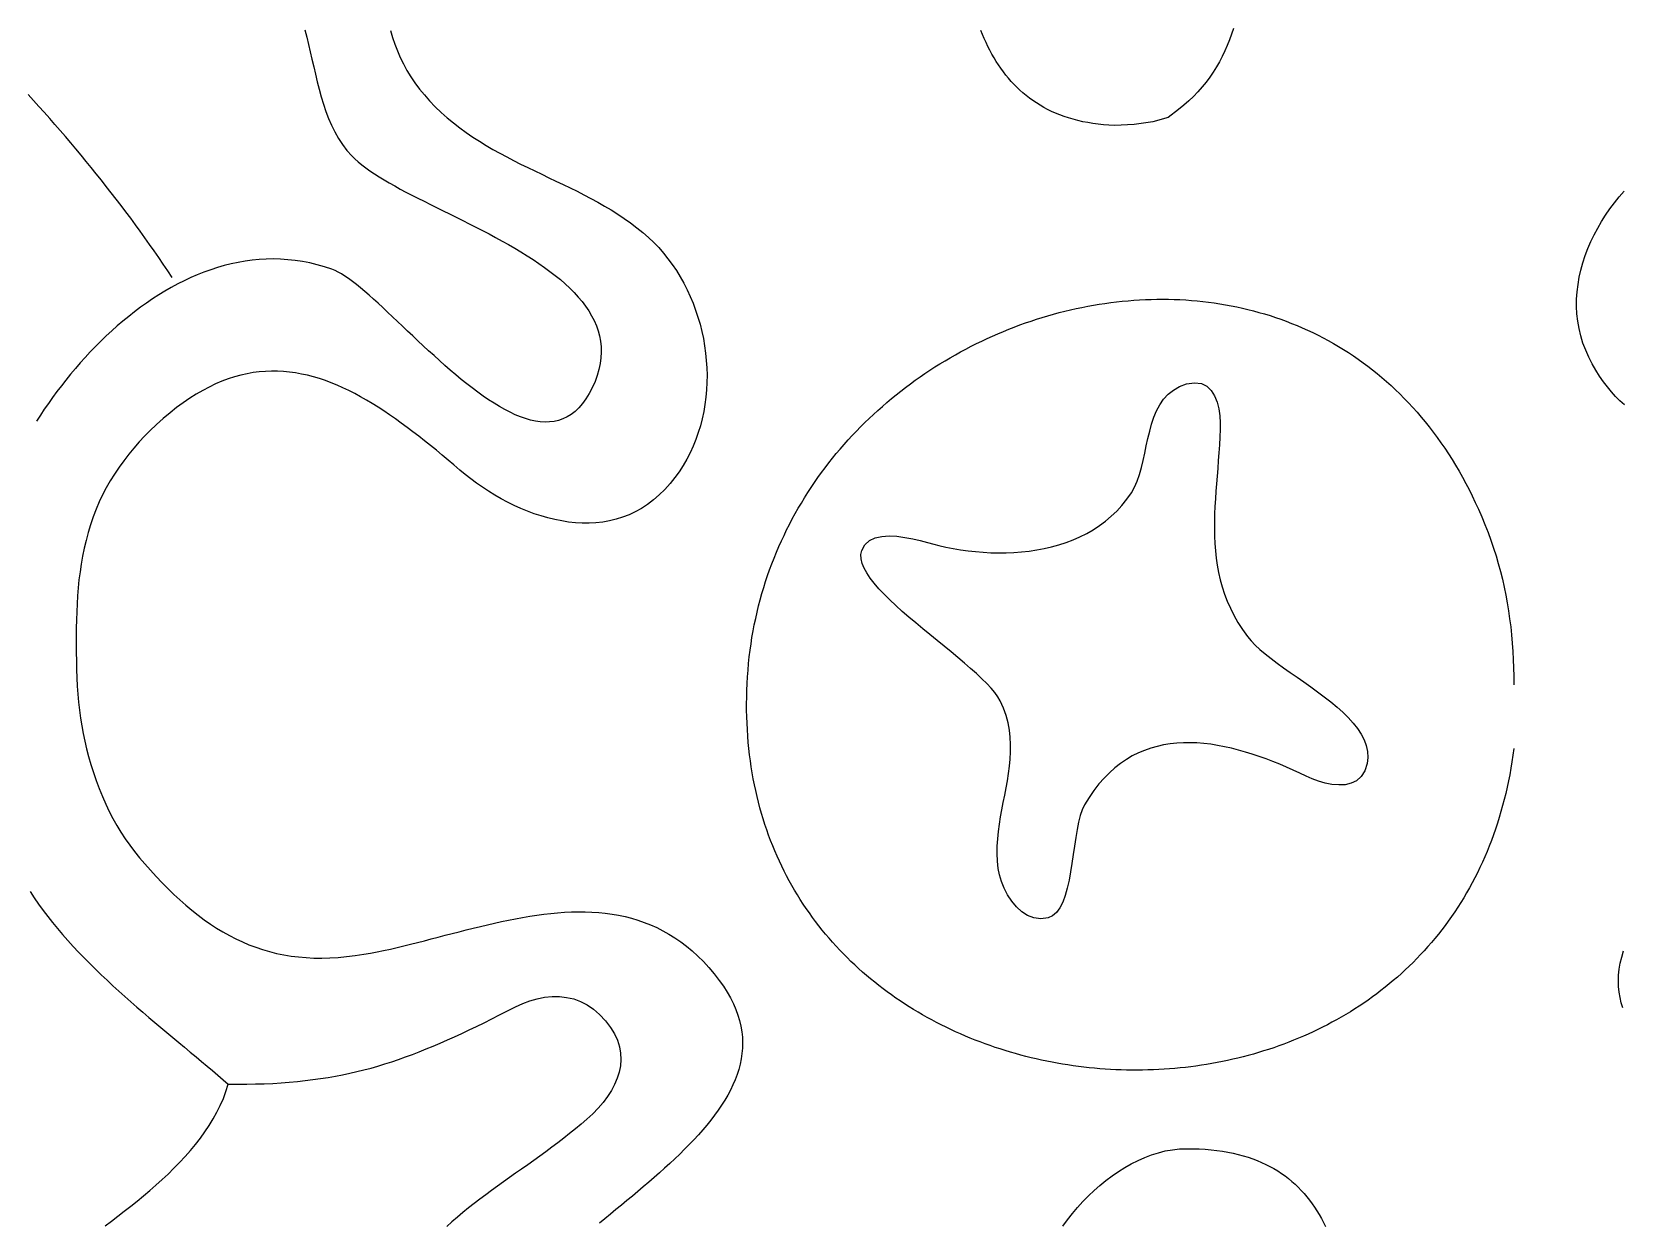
# Model space of a CAD drawing. Header units: millimetres. Extents: x 26 to 701, y 23 to 715.
# Drawn here: x 218.9 to 418.1, y 304.2 to 453.4 of the extents above; entities that cross this region are included whole.
import ezdxf

# ---------------------------------------------------------------- set-up
doc = ezdxf.new("R2010")
doc.units = ezdxf.units.MM
doc.layers.add('0_0_0', color=3, linetype='Continuous')

msp = doc.modelspace()

# ---------------------------------------------------------------- linework, layer by layer
at = {"layer": '0_0_0'}
for points in [[(253.13, 453.62), (253.36, 452.73), (253.58, 451.82), (253.8, 450.89), (254.01, 449.96), (254.23, 449.02), (254.44, 448.07), (254.67, 447.13), (254.91, 446.19), (255.17, 445.26), (255.45, 444.34), (255.76, 443.43), (256.1, 442.55), (256.47, 441.69), (256.88, 440.85), (257.33, 440.05), (257.83, 439.28), (258.38, 438.55), (258.99, 437.86), (259.37, 437.48), (259.79, 437.1), (260.25, 436.73), (260.75, 436.35), (261.28, 435.98), (261.84, 435.6), (262.43, 435.23), (263.05, 434.85), (263.7, 434.47), (264.38, 434.09), (265.07, 433.71), (265.79, 433.33), (266.53, 432.95), (267.28, 432.56), (268.05, 432.18), (268.84, 431.78), (269.63, 431.39), (270.44, 430.99), (271.25, 430.59), (272.07, 430.18), (272.9, 429.77), (273.72, 429.36), (274.55, 428.94), (275.38, 428.51), (276.2, 428.08), (277.01, 427.64), (277.82, 427.2), (278.63, 426.75), (279.42, 426.3), (280.19, 425.83), (280.95, 425.36), (281.7, 424.88), (282.43, 424.4), (283.14, 423.9), (283.82, 423.4), (284.48, 422.89), (285.12, 422.37), (285.72, 421.84), (286.3, 421.3), (286.85, 420.75), (287.36, 420.19), (287.84, 419.62), (288.28, 419.04), (288.68, 418.45), (289.04, 417.85), (289.35, 417.23), (289.63, 416.6), (289.85, 415.97), (290.03, 415.31), (290.15, 414.65), (290.23, 413.97), (290.25, 413.28), (290.21, 412.58), (290.11, 411.86), (289.96, 411.12), (289.74, 410.38), (289.46, 409.61), (289.12, 408.84), (288.73, 408.09), (288.32, 407.43), (287.88, 406.84), (287.43, 406.32), (286.96, 405.87), (286.47, 405.49), (285.97, 405.18), (285.44, 404.93), (284.9, 404.74), (284.35, 404.62), (283.78, 404.55), (283.2, 404.53), (282.6, 404.57), (282, 404.66), (281.38, 404.79), (280.75, 404.97), (280.12, 405.2), (279.47, 405.46), (278.82, 405.77), (278.15, 406.11), (277.49, 406.48), (276.82, 406.89), (276.14, 407.33), (275.46, 407.79), (274.77, 408.28), (274.09, 408.8), (273.4, 409.33), (272.71, 409.88), (272.03, 410.45), (271.34, 411.04), (270.66, 411.63), (269.97, 412.24), (269.3, 412.85), (268.62, 413.46), (267.95, 414.08), (267.29, 414.7), (266.63, 415.32), (265.99, 415.93), (265.35, 416.54), (264.71, 417.14), (264.09, 417.72), (263.48, 418.3), (262.88, 418.86), (262.3, 419.4), (261.72, 419.92), (261.17, 420.42), (260.62, 420.89), (260.09, 421.34), (259.58, 421.75), (259.09, 422.14), (258.61, 422.49), (258.15, 422.81), (257.71, 423.09), (257.29, 423.32), (256.9, 423.52), (256.52, 423.67), (255.6, 423.97), (254.67, 424.23), (253.75, 424.45), (252.83, 424.63), (251.91, 424.77), (251, 424.86), (250.09, 424.92), (249.19, 424.95), (248.3, 424.93), (247.4, 424.88), (246.52, 424.8), (245.64, 424.68), (244.76, 424.53), (243.89, 424.34), (243.03, 424.13), (242.18, 423.88), (241.33, 423.61), (240.49, 423.31), (239.65, 422.98), (238.83, 422.62), (238.01, 422.23), (237.2, 421.83), (236.4, 421.39), (235.61, 420.94), (234.83, 420.46), (234.06, 419.96), (233.29, 419.44), (232.54, 418.9), (231.8, 418.35), (231.07, 417.77), (230.35, 417.18), (229.64, 416.57), (228.94, 415.95), (228.25, 415.31), (227.58, 414.66), (226.91, 413.99), (226.26, 413.32), (225.62, 412.63), (225, 411.94), (224.39, 411.23), (223.79, 410.52), (223.21, 409.8), (222.64, 409.08), (222.08, 408.35), (221.54, 407.61), (221.01, 406.87), (220.5, 406.13), (220, 405.39), (219.52, 404.65)], [(263.86, 453.54), (264.1, 452.69), (264.39, 451.84), (264.71, 451.01), (265.07, 450.18), (265.47, 449.37), (265.91, 448.56), (266.39, 447.77), (266.91, 447), (267.48, 446.23), (268.09, 445.48), (268.74, 444.75), (269.46, 444.01), (270.2, 443.3), (270.96, 442.62), (271.74, 441.98), (272.53, 441.36), (273.33, 440.78), (274.15, 440.21), (274.98, 439.68), (275.82, 439.16), (276.67, 438.67), (277.53, 438.19), (278.4, 437.72), (279.27, 437.27), (280.15, 436.83), (281.03, 436.4), (281.92, 435.97), (282.8, 435.55), (283.69, 435.13), (284.57, 434.71), (285.46, 434.29), (286.34, 433.86), (287.21, 433.43), (288.08, 432.99), (288.95, 432.53), (289.8, 432.07), (290.65, 431.58), (291.48, 431.09), (292.31, 430.57), (293.12, 430.03), (293.92, 429.46), (294.7, 428.87), (295.47, 428.25), (296.15, 427.66), (296.81, 427.03), (297.44, 426.37), (298.03, 425.69), (298.6, 424.98), (299.14, 424.24), (299.65, 423.49), (300.13, 422.71), (300.58, 421.91), (301, 421.09), (301.38, 420.26), (301.74, 419.41), (302.06, 418.54), (302.35, 417.67), (302.61, 416.78), (302.84, 415.89), (303.03, 414.98), (303.19, 414.07), (303.31, 413.16), (303.4, 412.24), (303.46, 411.32), (303.49, 410.4), (303.47, 409.48), (303.43, 408.56), (303.34, 407.65), (303.22, 406.74), (303.07, 405.84), (302.88, 404.95), (302.65, 404.07), (302.38, 403.21), (302.08, 402.35), (301.74, 401.51), (301.36, 400.68), (300.95, 399.88), (300.49, 399.09), (299.99, 398.32), (299.46, 397.58), (298.89, 396.86), (298.21, 396.1), (297.51, 395.41), (296.79, 394.79), (296.05, 394.23), (295.29, 393.73), (294.51, 393.3), (293.72, 392.93), (292.91, 392.62), (292.1, 392.37), (291.27, 392.17), (290.43, 392.02), (289.58, 391.92), (288.73, 391.87), (287.87, 391.88), (287.01, 391.92), (286.15, 392.01), (285.29, 392.15), (284.42, 392.32), (283.56, 392.53), (282.7, 392.78), (281.85, 393.06), (281, 393.38), (280.17, 393.73), (279.34, 394.11), (278.52, 394.51), (277.71, 394.94), (276.92, 395.4), (276.14, 395.87), (275.38, 396.37), (274.64, 396.89), (273.92, 397.42), (273.22, 397.97), (272.54, 398.53), (271.8, 399.16), (271.06, 399.78), (270.32, 400.39), (269.59, 401), (268.86, 401.6), (268.12, 402.18), (267.39, 402.76), (266.66, 403.32), (265.93, 403.87), (265.2, 404.41), (264.47, 404.93), (263.74, 405.44), (263.01, 405.93), (262.29, 406.4), (261.56, 406.85), (260.83, 407.29), (260.1, 407.7), (259.37, 408.1), (258.63, 408.47), (257.9, 408.82), (257.17, 409.15), (256.43, 409.45), (255.69, 409.72), (254.95, 409.97), (254.21, 410.19), (253.47, 410.39), (252.72, 410.55), (251.97, 410.69), (251.22, 410.79), (250.47, 410.87), (249.71, 410.91), (248.95, 410.91), (248.19, 410.88), (247.42, 410.82), (246.65, 410.72), (245.88, 410.58), (245.1, 410.41), (244.32, 410.19), (243.53, 409.94), (242.74, 409.64), (241.95, 409.3), (241.15, 408.92), (240.34, 408.5), (239.53, 408.03), (238.72, 407.52), (237.9, 406.96), (237.07, 406.35), (236.24, 405.7), (235.4, 405), (234.56, 404.24), (233.71, 403.44), (233.03, 402.75), (232.36, 402.04), (231.7, 401.28), (231.07, 400.51), (230.45, 399.7), (229.86, 398.88), (229.29, 398.03), (228.76, 397.17), (228.26, 396.3), (227.8, 395.42), (227.37, 394.54), (226.99, 393.65), (226.62, 392.67), (226.29, 391.68), (225.99, 390.7), (225.72, 389.72), (225.49, 388.73), (225.29, 387.75), (225.11, 386.76), (224.97, 385.77), (224.84, 384.77), (224.74, 383.78), (224.66, 382.78), (224.6, 381.78), (224.55, 380.77), (224.52, 379.76), (224.5, 378.75), (224.49, 377.73), (224.49, 376.71), (224.5, 375.68), (224.51, 374.65), (224.53, 373.56), (224.57, 372.5), (224.63, 371.46), (224.7, 370.45), (224.79, 369.45), (224.9, 368.46), (225.03, 367.48), (225.18, 366.52), (225.36, 365.55), (225.57, 364.59), (225.8, 363.62), (226.05, 362.65), (226.34, 361.67), (226.65, 360.68), (227, 359.67), (227.38, 358.65), (227.77, 357.66), (228.19, 356.71), (228.63, 355.79), (229.09, 354.9), (229.58, 354.04), (230.1, 353.2), (230.64, 352.38), (231.21, 351.58), (231.81, 350.78), (232.43, 350), (233.09, 349.22), (233.78, 348.44), (234.5, 347.65), (235.24, 346.87), (235.99, 346.12), (236.73, 345.4), (237.48, 344.71), (238.24, 344.04), (238.99, 343.41), (239.76, 342.81), (240.52, 342.23), (241.3, 341.69), (242.08, 341.18), (242.87, 340.7), (243.67, 340.25), (244.48, 339.84), (245.3, 339.45), (246.13, 339.1), (246.97, 338.78), (247.83, 338.49), (248.7, 338.24), (249.58, 338.02), (250.49, 337.84), (251.4, 337.68), (252.34, 337.57), (253.29, 337.49), (254.26, 337.44), (255.25, 337.43), (256.26, 337.45), (257.29, 337.51), (258.35, 337.61), (259.42, 337.74), (260.52, 337.91), (261.34, 338.05), (262.16, 338.21), (262.99, 338.38), (263.83, 338.56), (264.67, 338.76), (265.52, 338.96), (266.37, 339.17), (267.23, 339.38), (268.09, 339.6), (268.96, 339.82), (269.83, 340.05), (270.7, 340.28), (271.58, 340.51), (272.45, 340.73), (273.33, 340.96), (274.22, 341.18), (275.1, 341.4), (275.98, 341.61), (276.87, 341.81), (277.75, 342), (278.64, 342.19), (279.52, 342.36), (280.4, 342.52), (281.28, 342.67), (282.16, 342.8), (283.04, 342.92), (283.91, 343.02), (284.78, 343.1), (285.65, 343.16), (286.51, 343.2), (287.37, 343.22), (288.22, 343.21), (289.07, 343.18), (289.92, 343.13), (290.75, 343.04), (291.59, 342.93), (292.41, 342.79), (293.23, 342.62), (294.04, 342.41), (294.84, 342.17), (295.63, 341.9), (296.42, 341.59), (297.2, 341.25), (297.96, 340.86), (298.72, 340.44), (299.47, 339.97), (300.2, 339.47), (300.93, 338.92), (301.64, 338.32), (302.34, 337.68), (303.03, 336.99), (303.71, 336.26), (304.37, 335.47), (305.02, 334.63), (305.55, 333.9), (306.01, 333.17), (306.43, 332.44), (306.79, 331.72), (307.1, 331.01), (307.35, 330.3), (307.56, 329.6), (307.73, 328.9), (307.84, 328.21), (307.91, 327.52), (307.94, 326.84), (307.92, 326.16), (307.86, 325.49), (307.77, 324.82), (307.63, 324.16), (307.46, 323.5), (307.25, 322.85), (307, 322.2), (306.73, 321.55), (306.42, 320.91), (306.08, 320.27), (305.71, 319.64), (305.31, 319), (304.89, 318.38), (304.44, 317.76), (303.96, 317.14), (303.47, 316.52), (302.95, 315.91), (302.41, 315.3), (301.85, 314.69), (301.27, 314.09), (300.68, 313.49), (300.08, 312.89), (299.45, 312.3), (298.82, 311.71), (298.18, 311.12), (297.52, 310.54), (296.86, 309.95), (296.19, 309.37), (295.51, 308.79), (294.83, 308.22), (294.14, 307.64), (293.46, 307.07), (292.77, 306.5), (292.08, 305.94), (291.4, 305.37), (290.71, 304.8), (290.04, 304.24)], [(369.41, 453.82), (369.17, 453.1), (368.91, 452.39), (368.64, 451.69), (368.33, 451), (368.01, 450.32), (367.66, 449.65), (367.28, 448.99), (366.88, 448.35), (366.44, 447.72), (365.98, 447.09), (365.49, 446.49), (364.96, 445.89), (364.4, 445.31), (363.81, 444.74), (363.19, 444.19), (362.52, 443.65), (361.24, 442.65), (359.3, 442.12), (356.97, 441.78), (354.52, 441.65), (353.82, 441.69), (353.12, 441.75), (352.45, 441.82), (351.79, 441.91), (351.16, 442.02), (350.53, 442.14), (349.93, 442.28), (349.34, 442.44), (348.77, 442.61), (348.21, 442.79), (347.67, 442.99), (347.14, 443.2), (346.63, 443.43), (346.13, 443.67), (345.65, 443.93), (345.19, 444.2), (344.73, 444.48), (344.29, 444.78), (343.87, 445.08), (343.45, 445.4), (343.05, 445.74), (342.67, 446.08), (342.29, 446.44), (341.93, 446.81), (341.58, 447.19), (341.24, 447.58), (340.91, 447.98), (340.6, 448.39), (340.29, 448.82), (340, 449.25), (339.71, 449.69), (339.44, 450.14), (339.17, 450.61), (338.92, 451.08), (338.67, 451.56), (338.44, 452.05), (338.21, 452.54), (337.99, 453.05), (337.78, 453.56)], [(236.52, 422.65), (235.96, 423.48), (235.4, 424.31), (234.83, 425.14), (234.26, 425.96), (233.68, 426.78), (233.09, 427.6), (232.51, 428.42), (231.91, 429.23), (231.32, 430.04), (230.71, 430.84), (230.11, 431.64), (229.5, 432.44), (228.88, 433.24), (228.26, 434.03), (227.64, 434.82), (227.01, 435.61), (226.38, 436.39), (225.74, 437.17), (225.1, 437.95), (224.46, 438.73), (223.81, 439.5), (223.15, 440.27), (222.5, 441.03), (221.83, 441.79), (221.17, 442.55), (220.5, 443.31), (219.83, 444.06), (219.15, 444.81), (218.47, 445.56)], [(418.37, 406.7), (417.81, 407.2), (417.27, 407.74), (416.75, 408.31), (416.24, 408.93), (415.74, 409.59), (415.26, 410.29), (414.8, 411.03), (414.35, 411.82), (413.92, 412.65), (413.52, 413.53), (413.18, 414.42), (412.9, 415.33), (412.69, 416.24), (412.53, 417.15), (412.43, 418.07), (412.39, 418.99), (412.39, 419.91), (412.45, 420.83), (412.56, 421.75), (412.72, 422.66), (412.93, 423.57), (413.18, 424.47), (413.47, 425.37), (413.8, 426.25), (414.17, 427.12), (414.58, 427.97), (415.03, 428.81), (415.51, 429.63), (416.02, 430.44), (416.56, 431.22), (417.13, 431.98), (417.73, 432.72), (418.35, 433.43)], [(404.52, 363.65), (404.41, 362.82), (404.29, 362), (404.16, 361.19), (404.01, 360.39), (403.85, 359.6), (403.69, 358.81), (403.51, 358.04), (403.32, 357.27), (403.12, 356.52), (402.91, 355.77), (402.69, 355.03), (402.46, 354.3), (402.23, 353.58), (401.98, 352.86), (401.72, 352.16), (401.45, 351.46), (401.17, 350.77), (400.88, 350.1), (400.58, 349.43), (400.28, 348.77), (399.96, 348.11), (399.63, 347.47), (399.3, 346.84), (398.96, 346.21), (398.61, 345.59), (398.25, 344.98), (397.88, 344.38), (397.5, 343.79), (397.12, 343.21), (396.73, 342.64), (396.32, 342.07), (395.92, 341.51), (395.5, 340.97), (395.08, 340.43), (394.64, 339.89), (394.2, 339.37), (393.76, 338.86), (393.3, 338.35), (392.84, 337.86), (392.38, 337.37), (391.9, 336.89), (391.42, 336.42), (390.93, 335.95), (390.44, 335.5), (389.94, 335.05), (389.43, 334.62), (388.92, 334.19), (388.4, 333.77), (387.88, 333.36), (387.35, 332.95), (386.81, 332.56), (386.27, 332.17), (385.72, 331.8), (385.17, 331.43), (384.61, 331.07), (384.05, 330.71), (383.48, 330.37), (382.91, 330.03), (382.33, 329.71), (381.75, 329.39), (381.17, 329.08), (380.58, 328.77), (379.98, 328.48), (379.38, 328.2), (378.78, 327.92), (378.17, 327.65), (377.56, 327.39), (376.95, 327.14), (376.33, 326.89), (375.71, 326.66), (375.08, 326.43), (374.45, 326.21), (373.82, 326), (373.19, 325.8), (372.55, 325.61), (371.91, 325.42), (371.27, 325.24), (370.62, 325.07), (369.98, 324.91), (369.33, 324.76), (368.68, 324.61), (368.02, 324.48), (367.37, 324.35), (366.71, 324.23), (366.05, 324.12), (365.39, 324.01), (364.72, 323.92), (364.06, 323.83), (363.39, 323.75), (362.73, 323.68), (362.06, 323.62), (361.39, 323.56), (360.72, 323.52), (360.05, 323.48), (359.38, 323.45), (358.71, 323.42), (358.04, 323.41), (357.37, 323.4), (356.7, 323.41), (356.03, 323.41), (355.35, 323.43), (354.68, 323.46), (354.01, 323.49), (353.34, 323.53), (352.67, 323.58), (352, 323.64), (351.33, 323.71), (350.67, 323.78), (350, 323.86), (349.33, 323.95), (348.67, 324.05), (348.01, 324.16), (347.35, 324.27), (346.69, 324.39), (346.03, 324.52), (345.37, 324.66), (344.72, 324.81), (344.07, 324.96), (343.42, 325.12), (342.77, 325.29), (342.13, 325.47), (341.48, 325.65), (340.84, 325.85), (340.21, 326.05), (339.57, 326.25), (338.94, 326.47), (338.31, 326.7), (337.69, 326.93), (337.07, 327.17), (336.45, 327.42), (335.84, 327.67), (335.23, 327.93), (334.62, 328.2), (334.02, 328.48), (333.42, 328.77), (332.82, 329.06), (332.23, 329.37), (331.65, 329.68), (331.07, 329.99), (330.49, 330.32), (329.92, 330.65), (329.35, 330.99), (328.79, 331.34), (328.23, 331.7), (327.68, 332.06), (327.13, 332.43), (326.59, 332.81), (326.06, 333.2), (325.53, 333.59), (325, 334), (324.49, 334.41), (323.97, 334.82), (323.47, 335.25), (322.97, 335.68), (322.47, 336.12), (321.99, 336.57), (321.51, 337.02), (321.03, 337.49), (320.57, 337.96), (320.11, 338.44), (319.65, 338.92), (319.21, 339.41), (318.77, 339.91), (318.34, 340.42), (317.92, 340.94), (317.5, 341.46), (317.09, 341.99), (316.69, 342.53), (316.3, 343.08), (315.92, 343.63), (315.54, 344.19), (315.17, 344.76), (314.81, 345.33), (314.46, 345.92), (314.12, 346.51), (313.79, 347.11), (313.46, 347.71), (313.15, 348.32), (312.84, 348.94), (312.55, 349.57), (312.26, 350.21), (311.98, 350.85), (311.71, 351.5), (311.45, 352.16), (311.2, 352.82), (310.97, 353.49), (310.74, 354.17), (310.52, 354.86), (310.31, 355.55), (310.11, 356.25), (309.92, 356.96), (309.75, 357.68), (309.58, 358.4), (309.43, 359.13), (309.28, 359.87), (309.15, 360.61), (309.03, 361.36), (308.92, 362.12), (308.82, 362.89), (308.73, 363.66), (308.65, 364.44), (308.59, 365.23), (308.54, 366.03), (308.5, 366.83), (308.47, 367.64), (308.45, 368.46), (308.45, 369.28), (308.46, 370.11), (308.48, 370.95), (308.52, 371.8), (308.56, 372.65), (308.62, 373.48), (308.7, 374.31), (308.78, 375.14), (308.88, 375.96), (309, 376.77), (309.12, 377.58), (309.26, 378.38), (309.41, 379.17), (309.58, 379.96), (309.76, 380.75), (309.94, 381.52), (310.15, 382.29), (310.36, 383.06), (310.59, 383.82), (310.82, 384.57), (311.07, 385.31), (311.33, 386.05), (311.6, 386.79), (311.89, 387.51), (312.18, 388.23), (312.49, 388.95), (312.8, 389.65), (313.13, 390.35), (313.46, 391.04), (313.81, 391.73), (314.17, 392.41), (314.54, 393.08), (314.91, 393.75), (315.3, 394.4), (315.7, 395.05), (316.11, 395.7), (316.52, 396.34), (316.95, 396.96), (317.38, 397.59), (317.82, 398.2), (318.28, 398.81), (318.74, 399.41), (319.21, 400), (319.68, 400.59), (320.17, 401.16), (320.66, 401.73), (321.17, 402.29), (321.68, 402.85), (322.19, 403.39), (322.72, 403.93), (323.25, 404.46), (323.79, 404.98), (324.34, 405.5), (324.89, 406), (325.45, 406.5), (326.02, 406.99), (326.59, 407.47), (327.17, 407.95), (327.76, 408.41), (328.35, 408.87), (328.95, 409.32), (329.56, 409.76), (330.17, 410.19), (330.78, 410.61), (331.4, 411.02), (332.03, 411.43), (332.66, 411.83), (333.3, 412.21), (333.94, 412.59), (334.59, 412.96), (335.24, 413.32), (335.89, 413.68), (336.55, 414.02), (337.22, 414.35), (337.89, 414.68), (338.56, 414.99), (339.23, 415.3), (339.91, 415.59), (340.6, 415.88), (341.28, 416.16), (341.97, 416.43), (342.66, 416.69), (343.36, 416.94), (344.06, 417.18), (344.76, 417.41), (345.46, 417.63), (346.17, 417.84), (346.87, 418.04), (347.58, 418.23), (348.29, 418.41), (349.01, 418.58), (349.72, 418.74), (350.44, 418.89), (351.16, 419.03), (351.87, 419.16), (352.59, 419.28), (353.32, 419.39), (354.04, 419.49), (354.76, 419.58), (355.48, 419.66), (356.21, 419.73), (356.93, 419.78), (357.65, 419.83), (358.38, 419.87), (359.1, 419.89), (359.82, 419.91), (360.54, 419.91), (361.27, 419.9), (361.99, 419.89), (362.71, 419.86), (363.43, 419.82), (364.14, 419.77), (364.86, 419.7), (365.58, 419.63), (366.29, 419.55), (367, 419.45), (367.71, 419.34), (368.42, 419.22), (369.12, 419.09), (369.83, 418.95), (370.53, 418.8), (371.23, 418.64), (371.92, 418.46), (372.61, 418.27), (373.3, 418.07), (373.99, 417.86), (374.67, 417.64), (375.35, 417.4), (376.03, 417.15), (376.7, 416.89), (377.37, 416.62), (378.03, 416.34), (378.69, 416.04), (379.35, 415.74), (380, 415.42), (380.65, 415.08), (381.29, 414.74), (381.93, 414.38), (382.56, 414.01), (383.19, 413.63), (383.81, 413.23), (384.43, 412.83), (385.04, 412.41), (385.64, 411.97), (386.24, 411.53), (386.84, 411.07), (387.42, 410.6), (388, 410.11), (388.58, 409.62), (389.15, 409.11), (389.71, 408.58), (390.26, 408.05), (390.81, 407.5), (391.35, 406.93), (391.88, 406.36), (392.41, 405.77), (392.93, 405.16), (393.44, 404.55), (393.94, 403.92), (394.44, 403.27), (394.92, 402.62), (395.4, 401.95), (395.87, 401.26), (396.33, 400.56), (396.79, 399.85), (397.23, 399.12), (397.67, 398.38), (398.09, 397.63), (398.51, 396.86), (398.92, 396.08), (399.31, 395.28), (399.7, 394.47), (400.08, 393.65), (400.51, 392.67), (400.91, 391.69), (401.29, 390.72), (401.65, 389.74), (401.98, 388.76), (402.29, 387.79), (402.58, 386.81), (402.84, 385.83), (403.09, 384.85), (403.31, 383.87), (403.51, 382.88), (403.7, 381.89), (403.86, 380.89), (404, 379.89), (404.13, 378.89), (404.24, 377.88), (404.33, 376.86), (404.4, 375.83), (404.45, 374.8), (404.49, 373.76), (404.52, 372.71), (404.52, 371.65)], [(363.55, 409.3), (364.55, 409.46), (365.39, 409.35), (366.07, 409.01), (366.62, 408.49), (367.04, 407.81), (367.36, 407.03), (367.57, 406.19), (367.7, 405.31), (367.75, 404.45), (367.75, 403.65), (367.71, 402.65), (367.65, 401.67), (367.59, 400.69), (367.51, 399.71), (367.44, 398.74), (367.36, 397.78), (367.28, 396.82), (367.21, 395.87), (367.15, 394.92), (367.09, 393.98), (367.05, 393.04), (367.03, 392.11), (367.02, 391.18), (367.04, 390.26), (367.08, 389.34), (367.15, 388.42), (367.24, 387.51), (367.38, 386.6), (367.54, 385.7), (367.75, 384.8), (368, 383.9), (368.29, 383), (368.64, 382.11), (369.03, 381.22), (369.47, 380.34), (369.98, 379.45), (370.54, 378.57), (371.16, 377.69), (371.61, 377.15), (372.13, 376.6), (372.73, 376.05), (373.4, 375.5), (374.12, 374.93), (374.89, 374.36), (375.69, 373.78), (376.52, 373.2), (377.38, 372.6), (378.24, 372), (379.1, 371.39), (379.95, 370.77), (380.79, 370.14), (381.6, 369.5), (382.38, 368.85), (383.11, 368.2), (383.78, 367.53), (384.39, 366.85), (384.93, 366.16), (385.39, 365.46), (385.76, 364.75), (386.03, 364.03), (386.19, 363.3), (386.23, 362.55), (386.15, 361.79), (385.85, 360.86), (385.41, 360.15), (384.84, 359.64), (384.16, 359.31), (383.4, 359.13), (382.59, 359.1), (381.74, 359.17), (380.89, 359.34), (380.05, 359.59), (379.25, 359.88), (378.52, 360.2), (377.71, 360.59), (376.88, 360.97), (376.04, 361.33), (375.2, 361.69), (374.35, 362.03), (373.49, 362.36), (372.63, 362.67), (371.76, 362.96), (370.9, 363.23), (370.03, 363.47), (369.16, 363.69), (368.29, 363.89), (367.42, 364.05), (366.56, 364.19), (365.7, 364.29), (364.84, 364.36), (363.99, 364.39), (363.15, 364.38), (362.31, 364.33), (361.48, 364.25), (360.66, 364.11), (359.85, 363.93), (359.06, 363.71), (358.27, 363.43), (357.5, 363.11), (356.74, 362.73), (356, 362.29), (355.28, 361.8), (354.57, 361.25), (353.88, 360.64), (353.21, 359.97), (352.57, 359.23), (351.94, 358.42), (351.33, 357.55), (350.75, 356.61), (350.47, 356.01), (350.23, 355.28), (350.02, 354.44), (349.83, 353.51), (349.67, 352.51), (349.51, 351.46), (349.35, 350.38), (349.19, 349.29), (349.02, 348.22), (348.82, 347.17), (348.59, 346.18), (348.33, 345.26), (348.03, 344.44), (347.67, 343.73), (347.25, 343.15), (346.77, 342.73), (346.21, 342.48), (345.29, 342.36), (344.43, 342.47), (343.63, 342.77), (342.9, 343.24), (342.23, 343.85), (341.64, 344.56), (341.13, 345.35), (340.7, 346.18), (340.36, 347.03), (340.11, 347.86), (339.96, 348.65), (339.86, 349.58), (339.82, 350.51), (339.83, 351.43), (339.89, 352.35), (339.98, 353.27), (340.1, 354.18), (340.25, 355.1), (340.42, 356.01), (340.59, 356.91), (340.77, 357.82), (340.94, 358.73), (341.1, 359.63), (341.25, 360.54), (341.37, 361.44), (341.46, 362.35), (341.51, 363.25), (341.51, 364.16), (341.47, 365.07), (341.36, 365.98), (341.19, 366.89), (340.94, 367.81), (340.62, 368.73), (340.21, 369.65), (339.92, 370.14), (339.54, 370.67), (339.08, 371.22), (338.53, 371.81), (337.92, 372.41), (337.24, 373.05), (336.5, 373.7), (335.72, 374.37), (334.9, 375.06), (334.05, 375.76), (333.18, 376.47), (332.3, 377.19), (331.4, 377.92), (330.51, 378.65), (329.63, 379.38), (328.77, 380.11), (327.93, 380.84), (327.13, 381.56), (326.37, 382.28), (325.66, 382.98), (325.01, 383.67), (324.43, 384.35), (323.92, 385), (323.49, 385.64), (323.15, 386.25), (322.91, 386.84), (322.78, 387.4), (322.76, 387.94), (322.87, 388.44), (323.26, 389.17), (323.84, 389.69), (324.55, 390.03), (325.38, 390.22), (326.3, 390.28), (327.27, 390.23), (328.27, 390.1), (329.25, 389.91), (330.2, 389.69), (331.09, 389.46), (331.87, 389.25), (332.52, 389.08), (333.41, 388.88), (334.32, 388.7), (335.24, 388.54), (336.17, 388.41), (337.11, 388.31), (338.06, 388.23), (339.02, 388.17), (339.98, 388.15), (340.95, 388.16), (341.91, 388.2), (342.87, 388.27), (343.83, 388.38), (344.78, 388.52), (345.72, 388.7), (346.64, 388.91), (347.56, 389.17), (348.45, 389.46), (349.33, 389.8), (350.19, 390.17), (351.03, 390.6), (351.84, 391.06), (352.62, 391.58), (353.38, 392.14), (354.1, 392.75), (354.79, 393.4), (355.44, 394.11), (356.06, 394.88), (356.63, 395.69), (357.03, 396.39), (357.37, 397.15), (357.65, 397.97), (357.9, 398.83), (358.11, 399.72), (358.31, 400.63), (358.5, 401.55), (358.7, 402.47), (358.92, 403.39), (359.16, 404.27), (359.45, 405.13), (359.78, 405.94), (360.18, 406.7), (360.66, 407.39), (361.22, 408.01), (361.89, 408.54), (362.66, 408.98), (363.55, 409.3)], [(218.73, 345.76), (219.24, 344.97), (219.78, 344.18), (220.34, 343.4), (220.93, 342.63), (221.53, 341.87), (222.15, 341.12), (222.78, 340.37), (223.43, 339.63), (224.1, 338.9), (224.78, 338.17), (225.47, 337.45), (226.18, 336.74), (226.89, 336.04), (227.62, 335.34), (228.35, 334.65), (229.09, 333.96), (229.83, 333.29), (230.58, 332.61), (231.33, 331.95), (232.09, 331.29), (232.84, 330.64), (233.6, 330), (234.35, 329.36), (235.1, 328.73), (235.85, 328.11), (236.59, 327.49), (237.33, 326.88), (238.06, 326.27), (238.78, 325.67), (239.5, 325.08), (240.2, 324.49), (240.89, 323.91), (241.57, 323.34), (242.24, 322.77), (242.89, 322.2), (243.52, 321.65)], [(418.17, 331.19), (417.98, 331.84), (417.82, 332.51), (417.71, 333.18), (417.64, 333.87), (417.62, 334.58), (417.65, 335.3), (417.72, 336.04), (417.85, 336.79), (418.03, 337.55), (418.26, 338.34)], [(228.1, 303.9), (228.9, 304.51), (229.71, 305.12), (230.51, 305.74), (231.32, 306.38), (232.12, 307.02), (232.92, 307.67), (233.71, 308.34), (234.48, 309.02), (235.25, 309.7), (236, 310.4), (236.73, 311.11), (237.44, 311.84), (238.13, 312.58), (238.8, 313.33), (239.43, 314.09), (240.04, 314.87), (240.62, 315.66), (241.16, 316.47), (241.66, 317.29), (242.12, 318.13), (242.54, 318.99), (242.92, 319.86), (243.24, 320.74), (243.52, 321.65), (244.7, 321.64), (245.84, 321.65), (246.95, 321.67), (248.05, 321.7), (249.11, 321.75), (250.16, 321.81), (251.18, 321.89), (252.19, 321.98), (253.17, 322.09), (254.14, 322.21), (255.09, 322.34), (256.03, 322.49), (256.95, 322.65), (257.86, 322.83), (258.76, 323.02), (259.65, 323.22), (260.53, 323.44), (261.41, 323.67), (262.28, 323.92), (263.15, 324.18), (264.01, 324.46), (264.87, 324.75), (265.73, 325.05), (266.6, 325.37), (267.46, 325.7), (268.33, 326.05), (269.21, 326.41), (270.09, 326.79), (270.97, 327.18), (271.87, 327.58), (272.78, 328), (273.7, 328.43), (274.63, 328.88), (275.57, 329.34), (276.53, 329.82), (277.51, 330.31), (278.51, 330.81), (279.52, 331.33), (280.41, 331.75), (281.31, 332.08), (282.23, 332.35), (283.15, 332.52), (284.08, 332.61), (285, 332.61), (285.91, 332.51), (286.8, 332.31), (287.66, 332), (288.49, 331.58), (289.29, 331.04), (290.04, 330.38), (290.79, 329.57), (291.4, 328.76), (291.89, 327.96), (292.26, 327.15), (292.52, 326.34), (292.66, 325.54), (292.71, 324.74), (292.65, 323.94), (292.49, 323.16), (292.25, 322.38), (291.92, 321.61), (291.51, 320.85), (291.02, 320.1), (290.47, 319.37), (289.85, 318.65), (289.17, 317.95), (288.43, 317.27), (287.72, 316.65), (287, 316.05), (286.27, 315.46), (285.54, 314.87), (284.79, 314.3), (284.05, 313.74), (283.3, 313.19), (282.54, 312.64), (281.78, 312.1), (281.03, 311.56), (280.27, 311.02), (279.51, 310.49), (278.76, 309.96), (278, 309.43), (277.26, 308.89), (276.51, 308.35), (275.78, 307.81), (275.05, 307.27), (274.33, 306.72), (273.62, 306.16), (272.92, 305.59), (272.23, 305.01), (271.55, 304.42), (270.89, 303.82)], [(348.05, 303.86), (348.63, 304.66), (349.25, 305.45), (349.89, 306.2), (350.56, 306.94), (351.25, 307.65), (351.96, 308.33), (352.69, 308.98), (353.44, 309.6), (354.22, 310.18), (355, 310.73), (355.81, 311.23), (356.62, 311.69), (357.46, 312.11), (358.3, 312.48), (359.15, 312.8), (360.01, 313.06), (360.88, 313.28), (361.76, 313.43), (362.64, 313.53), (363.52, 313.57), (364.33, 313.56), (365.11, 313.54), (365.87, 313.5), (366.61, 313.43), (367.33, 313.35), (368.03, 313.26), (368.71, 313.14), (369.37, 313.01), (370.01, 312.86), (370.64, 312.69), (371.24, 312.51), (371.82, 312.31), (372.39, 312.09), (372.94, 311.86), (373.47, 311.61), (373.98, 311.35), (374.48, 311.07), (374.96, 310.78), (375.43, 310.47), (375.88, 310.15), (376.31, 309.82), (376.73, 309.47), (377.13, 309.11), (377.52, 308.74), (377.9, 308.35), (378.26, 307.95), (378.61, 307.54), (378.94, 307.11), (379.26, 306.68), (379.57, 306.23), (379.87, 305.78), (380.15, 305.31), (380.42, 304.83), (380.69, 304.34), (380.94, 303.84)]]:
    msp.add_lwpolyline(points, dxfattribs=at)

doc.saveas('drawing.dxf')
